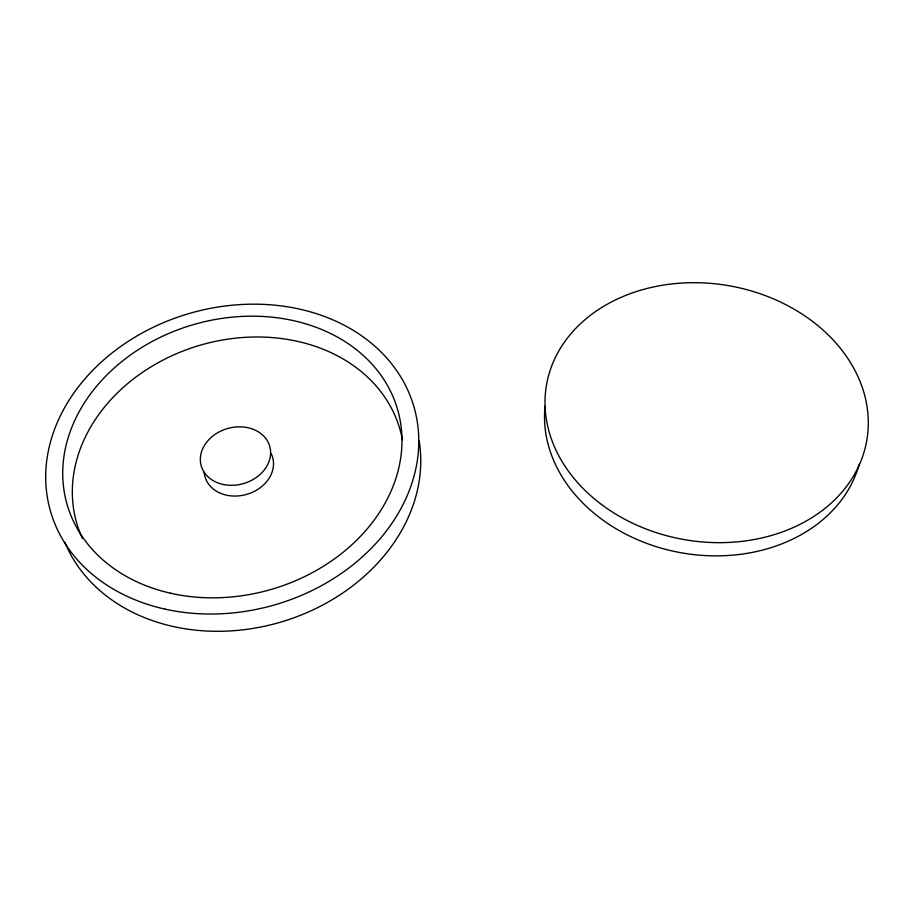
<?xml version="1.0" encoding="UTF-8"?>
<svg xmlns="http://www.w3.org/2000/svg" width="914" height="914" viewBox="0 0 914 914"><rect width="100%" height="100%" fill="white"/><g stroke="black" fill="none" stroke-linecap="round" stroke-linejoin="round"><path stroke-width="1.37" d="M859.194 464.323A160.076 127.869 10 0 1 679.879 552.547A160.076 127.869 10 0 1 545.075 406.262M419.183 441.016A185.074 150.079 -16.3 0 1 278.964 622.617A185.074 150.079 -16.3 0 1 64.825 542.231M82.363 538.335A168.29 136.403 -16.3 0 1 197.184 346.098A168.29 136.403 -16.3 0 1 402.434 439.817M271.321 453.835A35.189 28.471 -16.1 0 1 246.163 494.531A35.189 28.471 -16.1 0 1 204.165 472.287M601.435 504.437A162.521 128.885 9.8 0 0 865.547 446.455A162.521 128.885 9.8 0 0 652.962 287.065A162.521 128.885 9.8 0 0 601.435 504.437M165.343 609.192A189.084 151.827 -15.9 0 0 416.476 417.252A189.084 151.827 -15.9 0 0 114.878 350.77A189.084 151.827 -15.9 0 0 165.343 609.192M170.45 593.197A171.935 137.991 -15.9 0 0 400.069 419.926A171.935 137.991 -15.9 0 0 126.543 357.877A171.935 137.991 -15.9 0 0 170.45 593.197M223.747 484.569A35.623 28.654 -15.9 0 0 270.03 447.483A35.623 28.654 -15.9 0 0 212.654 436.161A35.623 28.654 -15.9 0 0 223.747 484.569"/></g></svg>
